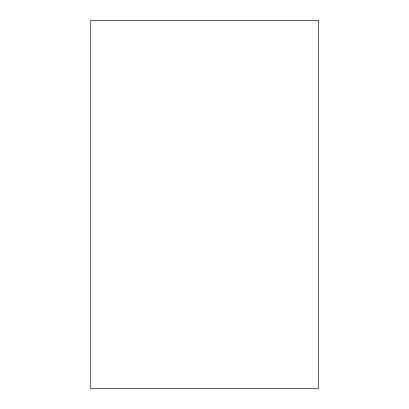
<?xml version="1.0" encoding="UTF-8"?>
<svg xmlns="http://www.w3.org/2000/svg" width="409" height="409" viewBox="0 0 409 409"><rect width="100%" height="100%" fill="white"/><g stroke="black" fill="none" stroke-linecap="round" stroke-linejoin="round"><path stroke-width="0.61" d="M318.279 20.45L90.721 20.45L90.721 388.55L318.279 388.55L318.279 20.45"/></g></svg>
